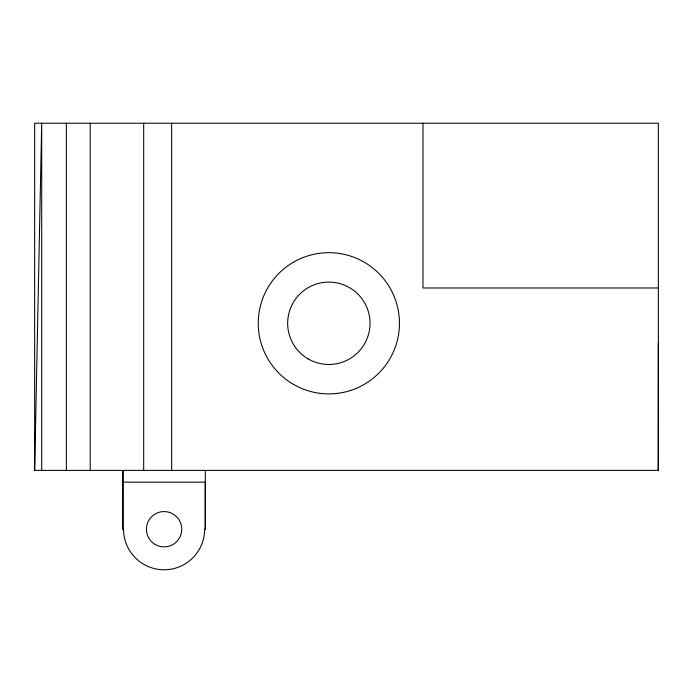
<?xml version="1.0" encoding="UTF-8"?>
<svg xmlns="http://www.w3.org/2000/svg" width="693" height="693" viewBox="0 0 693 693"><rect width="100%" height="100%" fill="white"/><g stroke="black" fill="none" stroke-linecap="round" stroke-linejoin="round"><path stroke-width="1.04" d="M122.904 529.227L122.912 470.382L122.912 529.227L123.553 529.227A40.54 40.54 0 0 0 164.094 569.767A40.54 40.54 0 0 0 204.643 529.227L205.284 529.227L205.284 470.382M34.65 470.382L34.65 123.233L658.35 123.233L658.35 470.382L34.65 470.382L41.701 123.233L41.701 470.382M658.35 287.985L422.99 287.985L422.99 123.233M658.35 343.295L658.194 470.382M122.912 482.155L205.284 482.155L205.284 529.227M171.647 123.233L171.647 470.382M143.685 123.233L143.685 470.382M90.203 123.233L90.203 470.382M66.355 123.233L66.355 470.382M293.546 384.433A70.608 70.608 0 0 0 399.454 323.284A70.608 70.608 0 0 0 293.546 262.136A70.608 70.608 0 0 0 293.546 384.433M308.255 358.957A41.19 41.19 0 0 0 370.036 323.284A41.19 41.19 0 0 0 308.255 287.612A41.19 41.19 0 0 0 308.255 358.957M155.267 544.516A17.654 17.654 0 0 0 181.748 529.227A17.654 17.654 0 0 0 155.267 513.937A17.654 17.654 0 0 0 155.267 544.516"/></g></svg>
